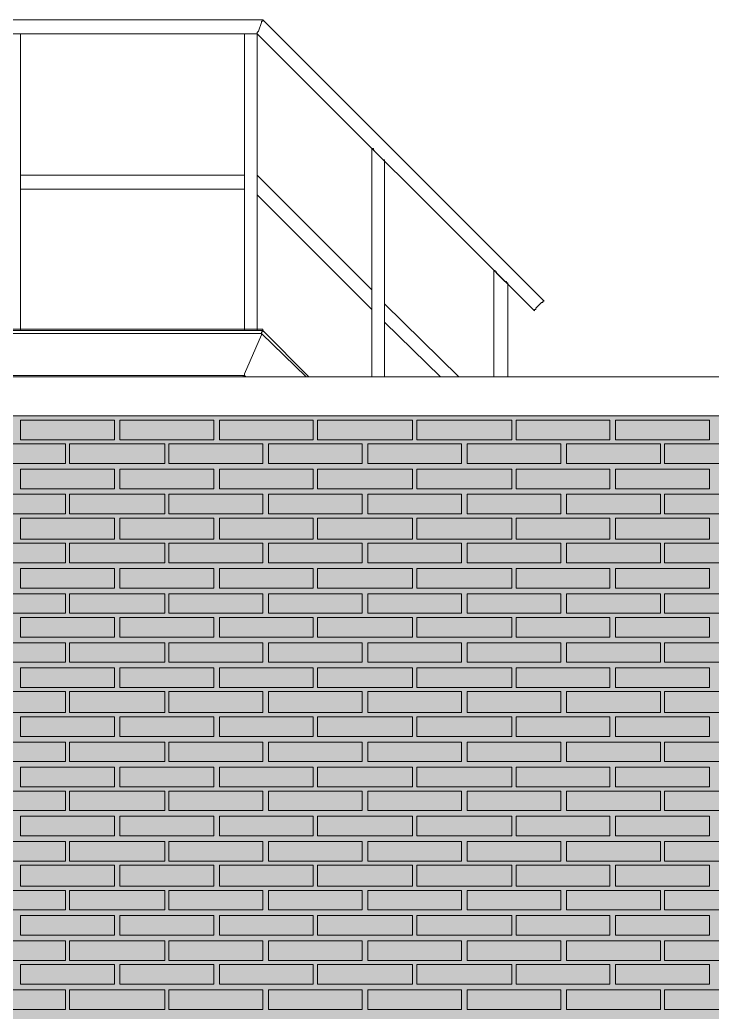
# Model space of a CAD drawing. Header units: millimetres. Extents: x -28928 to 100580, y -22867 to 36490.
# Drawn here: x 26036 to 28128, y 28287 to 31286 of the extents above; entities that cross this region are included whole.
import ezdxf

# ---------------------------------------------------------------- set-up
doc = ezdxf.new("R2010")
doc.units = ezdxf.units.MM
doc.layers.add('PDF _Геометрия', color=7, linetype='Continuous', true_color=0x8f8e8d)
doc.layers.add('PDF _Сплошная заливка', color=7, linetype='Continuous', true_color=0xffffff)

msp = doc.modelspace()

# ---------------------------------------------------------------- hatches: boundary and pattern name
at = {"layer": 'PDF _Сплошная заливка', "true_color": 0xdcd6cf, "transparency": 33554559}
msp.add_hatch(color=254, dxfattribs=at).paths.add_polyline_path([(19133.7, 30089.1), (19133.7, 16343.4), (52641.4, 16343.4), (52641.4, 30089.1)])

# ---------------------------------------------------------------- linework, layer by layer
at = {"layer": 'PDF _Геометрия', "color": 7, "lineweight": 9}
for points in [[(25272.6, 31286.4), (26770.3, 31286.4), (27620.7, 30436), (27616.4, 30436), (27616.4, 30431.8), (27612.2, 30431.8), (27595.3, 30414.9), (27595.3, 30410.7), (27591.1, 30410.7), (27591.1, 30406.4), (26753.4, 31244.1), (26753.4, 31248.4), (26757.6, 31252.6), (26766.1, 31278), (26766.1, 31282.2), (26770.3, 31282.2), (26770.3, 31286.4), (26770.3, 31282.2), (26766.1, 31282.2), (26766.1, 31278), (26757.6, 31252.6), (26753.4, 31248.4), (26753.4, 31244.1), (25285.3, 31244.1)], [(26038.4, 30347.2), (26038.4, 31244.1), (26034.1, 31244.1), (26008.7, 31244.1), (26004.5, 31244.1), (26000.3, 31244.1), (26000.3, 30347.2)], [(26753.4, 30347.2), (26753.4, 31244.1), (26749.1, 31244.1), (26744.9, 31244.1), (26719.5, 31244.1), (26715.3, 31244.1), (26715.3, 30347.2)], [(27138.4, 30207.6), (27138.4, 30859.1), (27138.4, 30863.4), (27134.1, 30863.4), (27129.9, 30867.6), (27108.7, 30888.7), (27104.5, 30893), (27104.5, 30897.2), (27100.3, 30897.2), (27100.3, 30207.6)], [(27510.7, 30207.6), (27510.7, 30491), (27506.4, 30491), (27506.4, 30495.3), (27502.2, 30495.3), (27476.8, 30520.7), (27476.8, 30524.9), (27472.6, 30524.9), (27472.6, 30529.1), (27468.4, 30529.1), (27468.4, 30207.6)], [(27362.6, 30207.6), (27138.4, 30427.6), (27138.4, 30423.4), (27138.4, 30419.1), (27138.4, 30385.3), (27138.4, 30381), (27138.4, 30376.8), (27138.4, 30372.6), (27307.6, 30207.6)], [(27612.2, 30431.8), (27595.3, 30414.9)], [(26909.9, 30207.6), (26770.3, 30347.2), (26770.3, 30343), (26766.1, 30343), (26766.1, 30338.7), (25272.6, 30338.7), (25272.6, 30343), (25272.6, 30347.2), (25133, 30207.6)], [(26901.4, 30207.6), (26766.1, 30338.7), (26766.1, 30343), (26770.3, 30343), (26770.3, 30347.2), (25272.6, 30347.2), (25272.6, 30343), (25272.6, 30338.7), (25137.2, 30207.6)], [(26744.9, 30347.2), (26719.5, 30347.2)], [(82320.3, 30089.1), (82320.3, 30207.6), (82320.3, 30089.1), (-21934.3, 30089.1), (-21934.3, 30207.6), (82320.3, 30207.6)], [(26719.5, 30207.6), (26715.3, 30211.8), (25327.6, 30211.8), (25323.4, 30216), (25323.4, 30211.8), (25327.6, 30211.8), (25327.6, 30207.6), (25327.6, 30211.8), (25323.4, 30207.6)]]:
    msp.add_lwpolyline(points, dxfattribs=at)
for points in [[(26715.3, 30774.5), (26715.3, 30778.7), (26715.3, 30783), (26715.3, 30808.4), (26715.3, 30812.6), (26715.3, 30816.8), (26038.4, 30816.8), (26038.4, 30812.6), (26038.4, 30808.4), (26038.4, 30783), (26038.4, 30778.7), (26038.4, 30774.5)], [(27100.3, 30410.7), (27100.3, 30414.9), (27100.3, 30419.1), (27100.3, 30423.4), (27100.3, 30457.2), (27100.3, 30461.4), (27100.3, 30465.7), (27100.3, 30469.9), (26753.4, 30816.8), (26753.4, 30812.6), (26753.4, 30808.4), (26753.4, 30804.1), (26753.4, 30770.3), (26753.4, 30766), (26753.4, 30761.8), (26753.4, 30757.6)], [(26770.3, 30351.4), (26770.3, 30347.2), (25272.6, 30347.2), (25272.6, 30351.4)], [(26715.3, 30211.8), (26715.3, 30216), (26766.1, 30334.5), (26766.1, 30338.7), (26766.1, 30334.5), (26715.3, 30216), (26715.3, 30211.8), (26715.3, 30207.6), (26711.1, 30207.6), (26711.1, 30211.8)]]:
    msp.add_lwpolyline(points, close=True, dxfattribs=at)
at = {"layer": 'PDF _Геометрия', "lineweight": 9}
for points in [[(26321.8, 30076.4), (26321.8, 30017.2), (26038.4, 30017.2), (26038.4, 30076.4)], [(26622.2, 30076.4), (26622.2, 30017.2), (26338.7, 30017.2), (26338.7, 30076.4)], [(26922.6, 30076.4), (26922.6, 30017.2), (26639.1, 30017.2), (26639.1, 30076.4)], [(27223, 30076.4), (27223, 30017.2), (26935.3, 30017.2), (26935.3, 30076.4)], [(27523.4, 30076.4), (27523.4, 30017.2), (27235.7, 30017.2), (27235.7, 30076.4)], [(27819.5, 30076.4), (27819.5, 30017.2), (27536.1, 30017.2), (27536.1, 30076.4)], [(28119.9, 30076.4), (28119.9, 30017.2), (27836.4, 30017.2), (27836.4, 30076.4)], [(26173.7, 29945.3), (26029.9, 29945.3), (25886.1, 29945.3), (25886.1, 30004.5), (26029.9, 30004.5), (26173.7, 30004.5)], [(26474.1, 29945.3), (26330.3, 29945.3), (26186.4, 29945.3), (26186.4, 30004.5), (26330.3, 30004.5), (26474.1, 30004.5)], [(26770.3, 29945.3), (26630.7, 29945.3), (26486.8, 29945.3), (26486.8, 30004.5), (26630.7, 30004.5), (26770.3, 30004.5)], [(27070.7, 29945.3), (26931.1, 29945.3), (26787.2, 29945.3), (26787.2, 30004.5), (26931.1, 30004.5), (27070.7, 30004.5)], [(27371.1, 29945.3), (27231.4, 29945.3), (27087.6, 29945.3), (27087.6, 30004.5), (27231.4, 30004.5), (27371.1, 30004.5)], [(27671.4, 29945.3), (27527.6, 29945.3), (27388, 29945.3), (27388, 30004.5), (27527.6, 30004.5), (27671.4, 30004.5)], [(27971.8, 29945.3), (27828, 29945.3), (27688.4, 29945.3), (27688.4, 30004.5), (27828, 30004.5), (27971.8, 30004.5)], [(28272.2, 29945.3), (28128.4, 29945.3), (27984.5, 29945.3), (27984.5, 30004.5), (28128.4, 30004.5), (28272.2, 30004.5)], [(26321.8, 29928.4), (26321.8, 29869.1), (26038.4, 29869.1), (26038.4, 29928.4)], [(26622.2, 29928.4), (26622.2, 29869.1), (26338.7, 29869.1), (26338.7, 29928.4)], [(26922.6, 29928.4), (26922.6, 29869.1), (26639.1, 29869.1), (26639.1, 29928.4)], [(27223, 29928.4), (27223, 29869.1), (26935.3, 29869.1), (26935.3, 29928.4)], [(27523.4, 29928.4), (27523.4, 29869.1), (27235.7, 29869.1), (27235.7, 29928.4)], [(27819.5, 29928.4), (27819.5, 29869.1), (27536.1, 29869.1), (27536.1, 29928.4)], [(28119.9, 29928.4), (28119.9, 29869.1), (27836.4, 29869.1), (27836.4, 29928.4)], [(26173.7, 29793), (26029.9, 29793), (25886.1, 29793), (25886.1, 29852.2), (26029.9, 29852.2), (26173.7, 29852.2)], [(26474.1, 29793), (26330.3, 29793), (26186.4, 29793), (26186.4, 29852.2), (26330.3, 29852.2), (26474.1, 29852.2)], [(26770.3, 29793), (26630.7, 29793), (26486.8, 29793), (26486.8, 29852.2), (26630.7, 29852.2), (26770.3, 29852.2)], [(27070.7, 29793), (26931.1, 29793), (26787.2, 29793), (26787.2, 29852.2), (26931.1, 29852.2), (27070.7, 29852.2)], [(27371.1, 29793), (27231.4, 29793), (27087.6, 29793), (27087.6, 29852.2), (27231.4, 29852.2), (27371.1, 29852.2)], [(27671.4, 29793), (27527.6, 29793), (27388, 29793), (27388, 29852.2), (27527.6, 29852.2), (27671.4, 29852.2)], [(27971.8, 29793), (27828, 29793), (27688.4, 29793), (27688.4, 29852.2), (27828, 29852.2), (27971.8, 29852.2)], [(28272.2, 29793), (28128.4, 29793), (27984.5, 29793), (27984.5, 29852.2), (28128.4, 29852.2), (28272.2, 29852.2)], [(26321.8, 29780.3), (26321.8, 29716.8), (26038.4, 29716.8), (26038.4, 29780.3)], [(26622.2, 29780.3), (26622.2, 29716.8), (26338.7, 29716.8), (26338.7, 29780.3)], [(26922.6, 29780.3), (26922.6, 29716.8), (26639.1, 29716.8), (26639.1, 29780.3)], [(27223, 29780.3), (27223, 29716.8), (26935.3, 29716.8), (26935.3, 29780.3)], [(27523.4, 29780.3), (27523.4, 29716.8), (27235.7, 29716.8), (27235.7, 29780.3)], [(27819.5, 29780.3), (27819.5, 29716.8), (27536.1, 29716.8), (27536.1, 29780.3)], [(28119.9, 29780.3), (28119.9, 29716.8), (27836.4, 29716.8), (27836.4, 29780.3)], [(26173.7, 29644.9), (26029.9, 29644.9), (25886.1, 29644.9), (25886.1, 29704.1), (26029.9, 29704.1), (26173.7, 29704.1)], [(26474.1, 29644.9), (26330.3, 29644.9), (26186.4, 29644.9), (26186.4, 29704.1), (26330.3, 29704.1), (26474.1, 29704.1)], [(26770.3, 29644.9), (26630.7, 29644.9), (26486.8, 29644.9), (26486.8, 29704.1), (26630.7, 29704.1), (26770.3, 29704.1)], [(27070.7, 29644.9), (26931.1, 29644.9), (26787.2, 29644.9), (26787.2, 29704.1), (26931.1, 29704.1), (27070.7, 29704.1)], [(27371.1, 29644.9), (27231.4, 29644.9), (27087.6, 29644.9), (27087.6, 29704.1), (27231.4, 29704.1), (27371.1, 29704.1)], [(27671.4, 29644.9), (27527.6, 29644.9), (27388, 29644.9), (27388, 29704.1), (27527.6, 29704.1), (27671.4, 29704.1)], [(27971.8, 29644.9), (27828, 29644.9), (27688.4, 29644.9), (27688.4, 29704.1), (27828, 29704.1), (27971.8, 29704.1)], [(28272.2, 29644.9), (28128.4, 29644.9), (27984.5, 29644.9), (27984.5, 29704.1), (28128.4, 29704.1), (28272.2, 29704.1)], [(26321.8, 29628), (26321.8, 29568.7), (26038.4, 29568.7), (26038.4, 29628)], [(26622.2, 29628), (26622.2, 29568.7), (26338.7, 29568.7), (26338.7, 29628)], [(26922.6, 29628), (26922.6, 29568.7), (26639.1, 29568.7), (26639.1, 29628)], [(27223, 29628), (27223, 29568.7), (26935.3, 29568.7), (26935.3, 29628)], [(27523.4, 29628), (27523.4, 29568.7), (27235.7, 29568.7), (27235.7, 29628)], [(27819.5, 29628), (27819.5, 29568.7), (27536.1, 29568.7), (27536.1, 29628)], [(28119.9, 29628), (28119.9, 29568.7), (27836.4, 29568.7), (27836.4, 29628)], [(26173.7, 29492.6), (26029.9, 29492.6), (25886.1, 29492.6), (25886.1, 29551.8), (26029.9, 29551.8), (26173.7, 29551.8)], [(26474.1, 29492.6), (26330.3, 29492.6), (26186.4, 29492.6), (26186.4, 29551.8), (26330.3, 29551.8), (26474.1, 29551.8)], [(26770.3, 29492.6), (26630.7, 29492.6), (26486.8, 29492.6), (26486.8, 29551.8), (26630.7, 29551.8), (26770.3, 29551.8)], [(27070.7, 29492.6), (26931.1, 29492.6), (26787.2, 29492.6), (26787.2, 29551.8), (26931.1, 29551.8), (27070.7, 29551.8)], [(27371.1, 29492.6), (27231.4, 29492.6), (27087.6, 29492.6), (27087.6, 29551.8), (27231.4, 29551.8), (27371.1, 29551.8)], [(27671.4, 29492.6), (27527.6, 29492.6), (27388, 29492.6), (27388, 29551.8), (27527.6, 29551.8), (27671.4, 29551.8)], [(27971.8, 29492.6), (27828, 29492.6), (27688.4, 29492.6), (27688.4, 29551.8), (27828, 29551.8), (27971.8, 29551.8)], [(28272.2, 29492.6), (28128.4, 29492.6), (27984.5, 29492.6), (27984.5, 29551.8), (28128.4, 29551.8), (28272.2, 29551.8)], [(26321.8, 29479.9), (26321.8, 29420.7), (26038.4, 29420.7), (26038.4, 29479.9)], [(26622.2, 29479.9), (26622.2, 29420.7), (26338.7, 29420.7), (26338.7, 29479.9)], [(26922.6, 29479.9), (26922.6, 29420.7), (26639.1, 29420.7), (26639.1, 29479.9)], [(27223, 29479.9), (27223, 29420.7), (26935.3, 29420.7), (26935.3, 29479.9)], [(27523.4, 29479.9), (27523.4, 29420.7), (27235.7, 29420.7), (27235.7, 29479.9)], [(27819.5, 29479.9), (27819.5, 29420.7), (27536.1, 29420.7), (27536.1, 29479.9)], [(28119.9, 29479.9), (28119.9, 29420.7), (27836.4, 29420.7), (27836.4, 29479.9)], [(26173.7, 29344.5), (26029.9, 29344.5), (25886.1, 29344.5), (25886.1, 29403.7), (26029.9, 29403.7), (26173.7, 29403.7)], [(26474.1, 29344.5), (26330.3, 29344.5), (26186.4, 29344.5), (26186.4, 29403.7), (26330.3, 29403.7), (26474.1, 29403.7)], [(26770.3, 29344.5), (26630.7, 29344.5), (26486.8, 29344.5), (26486.8, 29403.7), (26630.7, 29403.7), (26770.3, 29403.7)], [(27070.7, 29344.5), (26931.1, 29344.5), (26787.2, 29344.5), (26787.2, 29403.7), (26931.1, 29403.7), (27070.7, 29403.7)], [(27371.1, 29344.5), (27231.4, 29344.5), (27087.6, 29344.5), (27087.6, 29403.7), (27231.4, 29403.7), (27371.1, 29403.7)], [(27671.4, 29344.5), (27527.6, 29344.5), (27388, 29344.5), (27388, 29403.7), (27527.6, 29403.7), (27671.4, 29403.7)], [(27971.8, 29344.5), (27828, 29344.5), (27688.4, 29344.5), (27688.4, 29403.7), (27828, 29403.7), (27971.8, 29403.7)], [(28272.2, 29344.5), (28128.4, 29344.5), (27984.5, 29344.5), (27984.5, 29403.7), (28128.4, 29403.7), (28272.2, 29403.7)], [(26321.8, 29327.6), (26321.8, 29268.4), (26038.4, 29268.4), (26038.4, 29327.6)], [(26622.2, 29327.6), (26622.2, 29268.4), (26338.7, 29268.4), (26338.7, 29327.6)], [(26922.6, 29327.6), (26922.6, 29268.4), (26639.1, 29268.4), (26639.1, 29327.6)], [(27223, 29327.6), (27223, 29268.4), (26935.3, 29268.4), (26935.3, 29327.6)], [(27523.4, 29327.6), (27523.4, 29268.4), (27235.7, 29268.4), (27235.7, 29327.6)], [(27819.5, 29327.6), (27819.5, 29268.4), (27536.1, 29268.4), (27536.1, 29327.6)], [(28119.9, 29327.6), (28119.9, 29268.4), (27836.4, 29268.4), (27836.4, 29327.6)], [(26173.7, 29192.2), (26029.9, 29192.2), (25886.1, 29192.2), (25886.1, 29255.7), (26029.9, 29255.7), (26173.7, 29255.7)], [(26474.1, 29192.2), (26330.3, 29192.2), (26186.4, 29192.2), (26186.4, 29255.7), (26330.3, 29255.7), (26474.1, 29255.7)], [(26770.3, 29192.2), (26630.7, 29192.2), (26486.8, 29192.2), (26486.8, 29255.7), (26630.7, 29255.7), (26770.3, 29255.7)], [(27070.7, 29192.2), (26931.1, 29192.2), (26787.2, 29192.2), (26787.2, 29255.7), (26931.1, 29255.7), (27070.7, 29255.7)], [(27371.1, 29192.2), (27231.4, 29192.2), (27087.6, 29192.2), (27087.6, 29255.7), (27231.4, 29255.7), (27371.1, 29255.7)], [(27671.4, 29192.2), (27527.6, 29192.2), (27388, 29192.2), (27388, 29255.7), (27527.6, 29255.7), (27671.4, 29255.7)], [(27971.8, 29192.2), (27828, 29192.2), (27688.4, 29192.2), (27688.4, 29255.7), (27828, 29255.7), (27971.8, 29255.7)], [(28272.2, 29192.2), (28128.4, 29192.2), (27984.5, 29192.2), (27984.5, 29255.7), (28128.4, 29255.7), (28272.2, 29255.7)], [(26321.8, 29179.5), (26321.8, 29120.3), (26038.4, 29120.3), (26038.4, 29179.5)], [(26622.2, 29179.5), (26622.2, 29120.3), (26338.7, 29120.3), (26338.7, 29179.5)], [(26922.6, 29179.5), (26922.6, 29120.3), (26639.1, 29120.3), (26639.1, 29179.5)], [(27223, 29179.5), (27223, 29120.3), (26935.3, 29120.3), (26935.3, 29179.5)], [(27523.4, 29179.5), (27523.4, 29120.3), (27235.7, 29120.3), (27235.7, 29179.5)], [(27819.5, 29179.5), (27819.5, 29120.3), (27536.1, 29120.3), (27536.1, 29179.5)], [(28119.9, 29179.5), (28119.9, 29120.3), (27836.4, 29120.3), (27836.4, 29179.5)], [(26173.7, 29044.1), (26029.9, 29044.1), (25886.1, 29044.1), (25886.1, 29103.4), (26029.9, 29103.4), (26173.7, 29103.4)], [(26474.1, 29044.1), (26330.3, 29044.1), (26186.4, 29044.1), (26186.4, 29103.4), (26330.3, 29103.4), (26474.1, 29103.4)], [(26770.3, 29044.1), (26630.7, 29044.1), (26486.8, 29044.1), (26486.8, 29103.4), (26630.7, 29103.4), (26770.3, 29103.4)], [(27070.7, 29044.1), (26931.1, 29044.1), (26787.2, 29044.1), (26787.2, 29103.4), (26931.1, 29103.4), (27070.7, 29103.4)], [(27371.1, 29044.1), (27231.4, 29044.1), (27087.6, 29044.1), (27087.6, 29103.4), (27231.4, 29103.4), (27371.1, 29103.4)], [(27671.4, 29044.1), (27527.6, 29044.1), (27388, 29044.1), (27388, 29103.4), (27527.6, 29103.4), (27671.4, 29103.4)], [(27971.8, 29044.1), (27828, 29044.1), (27688.4, 29044.1), (27688.4, 29103.4), (27828, 29103.4), (27971.8, 29103.4)], [(28272.2, 29044.1), (28128.4, 29044.1), (27984.5, 29044.1), (27984.5, 29103.4), (28128.4, 29103.4), (28272.2, 29103.4)], [(26321.8, 29027.2), (26321.8, 28968), (26038.4, 28968), (26038.4, 29027.2)], [(26622.2, 29027.2), (26622.2, 28968), (26338.7, 28968), (26338.7, 29027.2)], [(26922.6, 29027.2), (26922.6, 28968), (26639.1, 28968), (26639.1, 29027.2)], [(27223, 29027.2), (27223, 28968), (26935.3, 28968), (26935.3, 29027.2)], [(27523.4, 29027.2), (27523.4, 28968), (27235.7, 28968), (27235.7, 29027.2)], [(27819.5, 29027.2), (27819.5, 28968), (27536.1, 28968), (27536.1, 29027.2)], [(28119.9, 29027.2), (28119.9, 28968), (27836.4, 28968), (27836.4, 29027.2)], [(26173.7, 28896), (26029.9, 28896), (25886.1, 28896), (25886.1, 28955.3), (26029.9, 28955.3), (26173.7, 28955.3)], [(26474.1, 28896), (26330.3, 28896), (26186.4, 28896), (26186.4, 28955.3), (26330.3, 28955.3), (26474.1, 28955.3)], [(26770.3, 28896), (26630.7, 28896), (26486.8, 28896), (26486.8, 28955.3), (26630.7, 28955.3), (26770.3, 28955.3)], [(27070.7, 28896), (26931.1, 28896), (26787.2, 28896), (26787.2, 28955.3), (26931.1, 28955.3), (27070.7, 28955.3)], [(27371.1, 28896), (27231.4, 28896), (27087.6, 28896), (27087.6, 28955.3), (27231.4, 28955.3), (27371.1, 28955.3)], [(27671.4, 28896), (27527.6, 28896), (27388, 28896), (27388, 28955.3), (27527.6, 28955.3), (27671.4, 28955.3)], [(27971.8, 28896), (27828, 28896), (27688.4, 28896), (27688.4, 28955.3), (27828, 28955.3), (27971.8, 28955.3)], [(28272.2, 28896), (28128.4, 28896), (27984.5, 28896), (27984.5, 28955.3), (28128.4, 28955.3), (28272.2, 28955.3)], [(26321.8, 28879.1), (26321.8, 28819.9), (26038.4, 28819.9), (26038.4, 28879.1)], [(26622.2, 28879.1), (26622.2, 28819.9), (26338.7, 28819.9), (26338.7, 28879.1)], [(26922.6, 28879.1), (26922.6, 28819.9), (26639.1, 28819.9), (26639.1, 28879.1)], [(27223, 28879.1), (27223, 28819.9), (26935.3, 28819.9), (26935.3, 28879.1)], [(27523.4, 28879.1), (27523.4, 28819.9), (27235.7, 28819.9), (27235.7, 28879.1)], [(27819.5, 28879.1), (27819.5, 28819.9), (27536.1, 28819.9), (27536.1, 28879.1)], [(28119.9, 28879.1), (28119.9, 28819.9), (27836.4, 28819.9), (27836.4, 28879.1)], [(26173.7, 28743.7), (26029.9, 28743.7), (25886.1, 28743.7), (25886.1, 28803), (26029.9, 28803), (26173.7, 28803)], [(26474.1, 28743.7), (26330.3, 28743.7), (26186.4, 28743.7), (26186.4, 28803), (26330.3, 28803), (26474.1, 28803)], [(26770.3, 28743.7), (26630.7, 28743.7), (26486.8, 28743.7), (26486.8, 28803), (26630.7, 28803), (26770.3, 28803)], [(27070.7, 28743.7), (26931.1, 28743.7), (26787.2, 28743.7), (26787.2, 28803), (26931.1, 28803), (27070.7, 28803)], [(27371.1, 28743.7), (27231.4, 28743.7), (27087.6, 28743.7), (27087.6, 28803), (27231.4, 28803), (27371.1, 28803)], [(27671.4, 28743.7), (27527.6, 28743.7), (27388, 28743.7), (27388, 28803), (27527.6, 28803), (27671.4, 28803)], [(27971.8, 28743.7), (27828, 28743.7), (27688.4, 28743.7), (27688.4, 28803), (27828, 28803), (27971.8, 28803)], [(28272.2, 28743.7), (28128.4, 28743.7), (27984.5, 28743.7), (27984.5, 28803), (28128.4, 28803), (28272.2, 28803)], [(26321.8, 28731), (26321.8, 28667.6), (26038.4, 28667.6), (26038.4, 28731)], [(26622.2, 28731), (26622.2, 28667.6), (26338.7, 28667.6), (26338.7, 28731)], [(26922.6, 28731), (26922.6, 28667.6), (26639.1, 28667.6), (26639.1, 28731)], [(27223, 28731), (27223, 28667.6), (26935.3, 28667.6), (26935.3, 28731)], [(27523.4, 28731), (27523.4, 28667.6), (27235.7, 28667.6), (27235.7, 28731)], [(27819.5, 28731), (27819.5, 28667.6), (27536.1, 28667.6), (27536.1, 28731)], [(28119.9, 28731), (28119.9, 28667.6), (27836.4, 28667.6), (27836.4, 28731)], [(26173.7, 28595.7), (26029.9, 28595.7), (25886.1, 28595.7), (25886.1, 28654.9), (26029.9, 28654.9), (26173.7, 28654.9)], [(26474.1, 28595.7), (26330.3, 28595.7), (26186.4, 28595.7), (26186.4, 28654.9), (26330.3, 28654.9), (26474.1, 28654.9)], [(26770.3, 28595.7), (26630.7, 28595.7), (26486.8, 28595.7), (26486.8, 28654.9), (26630.7, 28654.9), (26770.3, 28654.9)], [(27070.7, 28595.7), (26931.1, 28595.7), (26787.2, 28595.7), (26787.2, 28654.9), (26931.1, 28654.9), (27070.7, 28654.9)], [(27371.1, 28595.7), (27231.4, 28595.7), (27087.6, 28595.7), (27087.6, 28654.9), (27231.4, 28654.9), (27371.1, 28654.9)], [(27671.4, 28595.7), (27527.6, 28595.7), (27388, 28595.7), (27388, 28654.9), (27527.6, 28654.9), (27671.4, 28654.9)], [(27971.8, 28595.7), (27828, 28595.7), (27688.4, 28595.7), (27688.4, 28654.9), (27828, 28654.9), (27971.8, 28654.9)], [(28272.2, 28595.7), (28128.4, 28595.7), (27984.5, 28595.7), (27984.5, 28654.9), (28128.4, 28654.9), (28272.2, 28654.9)], [(26321.8, 28578.7), (26321.8, 28519.5), (26038.4, 28519.5), (26038.4, 28578.7)], [(26622.2, 28578.7), (26622.2, 28519.5), (26338.7, 28519.5), (26338.7, 28578.7)], [(26922.6, 28578.7), (26922.6, 28519.5), (26639.1, 28519.5), (26639.1, 28578.7)], [(27223, 28578.7), (27223, 28519.5), (26935.3, 28519.5), (26935.3, 28578.7)], [(27523.4, 28578.7), (27523.4, 28519.5), (27235.7, 28519.5), (27235.7, 28578.7)], [(27819.5, 28578.7), (27819.5, 28519.5), (27536.1, 28519.5), (27536.1, 28578.7)], [(28119.9, 28578.7), (28119.9, 28519.5), (27836.4, 28519.5), (27836.4, 28578.7)], [(26173.7, 28443.4), (26029.9, 28443.4), (25886.1, 28443.4), (25886.1, 28502.6), (26029.9, 28502.6), (26173.7, 28502.6)], [(26474.1, 28443.4), (26330.3, 28443.4), (26186.4, 28443.4), (26186.4, 28502.6), (26330.3, 28502.6), (26474.1, 28502.6)], [(26770.3, 28443.4), (26630.7, 28443.4), (26486.8, 28443.4), (26486.8, 28502.6), (26630.7, 28502.6), (26770.3, 28502.6)], [(27070.7, 28443.4), (26931.1, 28443.4), (26787.2, 28443.4), (26787.2, 28502.6), (26931.1, 28502.6), (27070.7, 28502.6)], [(27371.1, 28443.4), (27231.4, 28443.4), (27087.6, 28443.4), (27087.6, 28502.6), (27231.4, 28502.6), (27371.1, 28502.6)], [(27671.4, 28443.4), (27527.6, 28443.4), (27388, 28443.4), (27388, 28502.6), (27527.6, 28502.6), (27671.4, 28502.6)], [(27971.8, 28443.4), (27828, 28443.4), (27688.4, 28443.4), (27688.4, 28502.6), (27828, 28502.6), (27971.8, 28502.6)], [(28272.2, 28443.4), (28128.4, 28443.4), (27984.5, 28443.4), (27984.5, 28502.6), (28128.4, 28502.6), (28272.2, 28502.6)], [(26321.8, 28430.7), (26321.8, 28371.4), (26038.4, 28371.4), (26038.4, 28430.7)], [(26622.2, 28430.7), (26622.2, 28371.4), (26338.7, 28371.4), (26338.7, 28430.7)], [(26922.6, 28430.7), (26922.6, 28371.4), (26639.1, 28371.4), (26639.1, 28430.7)], [(27223, 28430.7), (27223, 28371.4), (26935.3, 28371.4), (26935.3, 28430.7)], [(27523.4, 28430.7), (27523.4, 28371.4), (27235.7, 28371.4), (27235.7, 28430.7)], [(27819.5, 28430.7), (27819.5, 28371.4), (27536.1, 28371.4), (27536.1, 28430.7)], [(28119.9, 28430.7), (28119.9, 28371.4), (27836.4, 28371.4), (27836.4, 28430.7)], [(26173.7, 28295.3), (26029.9, 28295.3), (25886.1, 28295.3), (25886.1, 28354.5), (26029.9, 28354.5), (26173.7, 28354.5)], [(26474.1, 28295.3), (26330.3, 28295.3), (26186.4, 28295.3), (26186.4, 28354.5), (26330.3, 28354.5), (26474.1, 28354.5)], [(26770.3, 28295.3), (26630.7, 28295.3), (26486.8, 28295.3), (26486.8, 28354.5), (26630.7, 28354.5), (26770.3, 28354.5)], [(27070.7, 28295.3), (26931.1, 28295.3), (26787.2, 28295.3), (26787.2, 28354.5), (26931.1, 28354.5), (27070.7, 28354.5)], [(27371.1, 28295.3), (27231.4, 28295.3), (27087.6, 28295.3), (27087.6, 28354.5), (27231.4, 28354.5), (27371.1, 28354.5)], [(27671.4, 28295.3), (27527.6, 28295.3), (27388, 28295.3), (27388, 28354.5), (27527.6, 28354.5), (27671.4, 28354.5)], [(27971.8, 28295.3), (27828, 28295.3), (27688.4, 28295.3), (27688.4, 28354.5), (27828, 28354.5), (27971.8, 28354.5)], [(28272.2, 28295.3), (28128.4, 28295.3), (27984.5, 28295.3), (27984.5, 28354.5), (28128.4, 28354.5), (28272.2, 28354.5)]]:
    msp.add_lwpolyline(points, close=True, dxfattribs=at)

doc.saveas('drawing.dxf')
